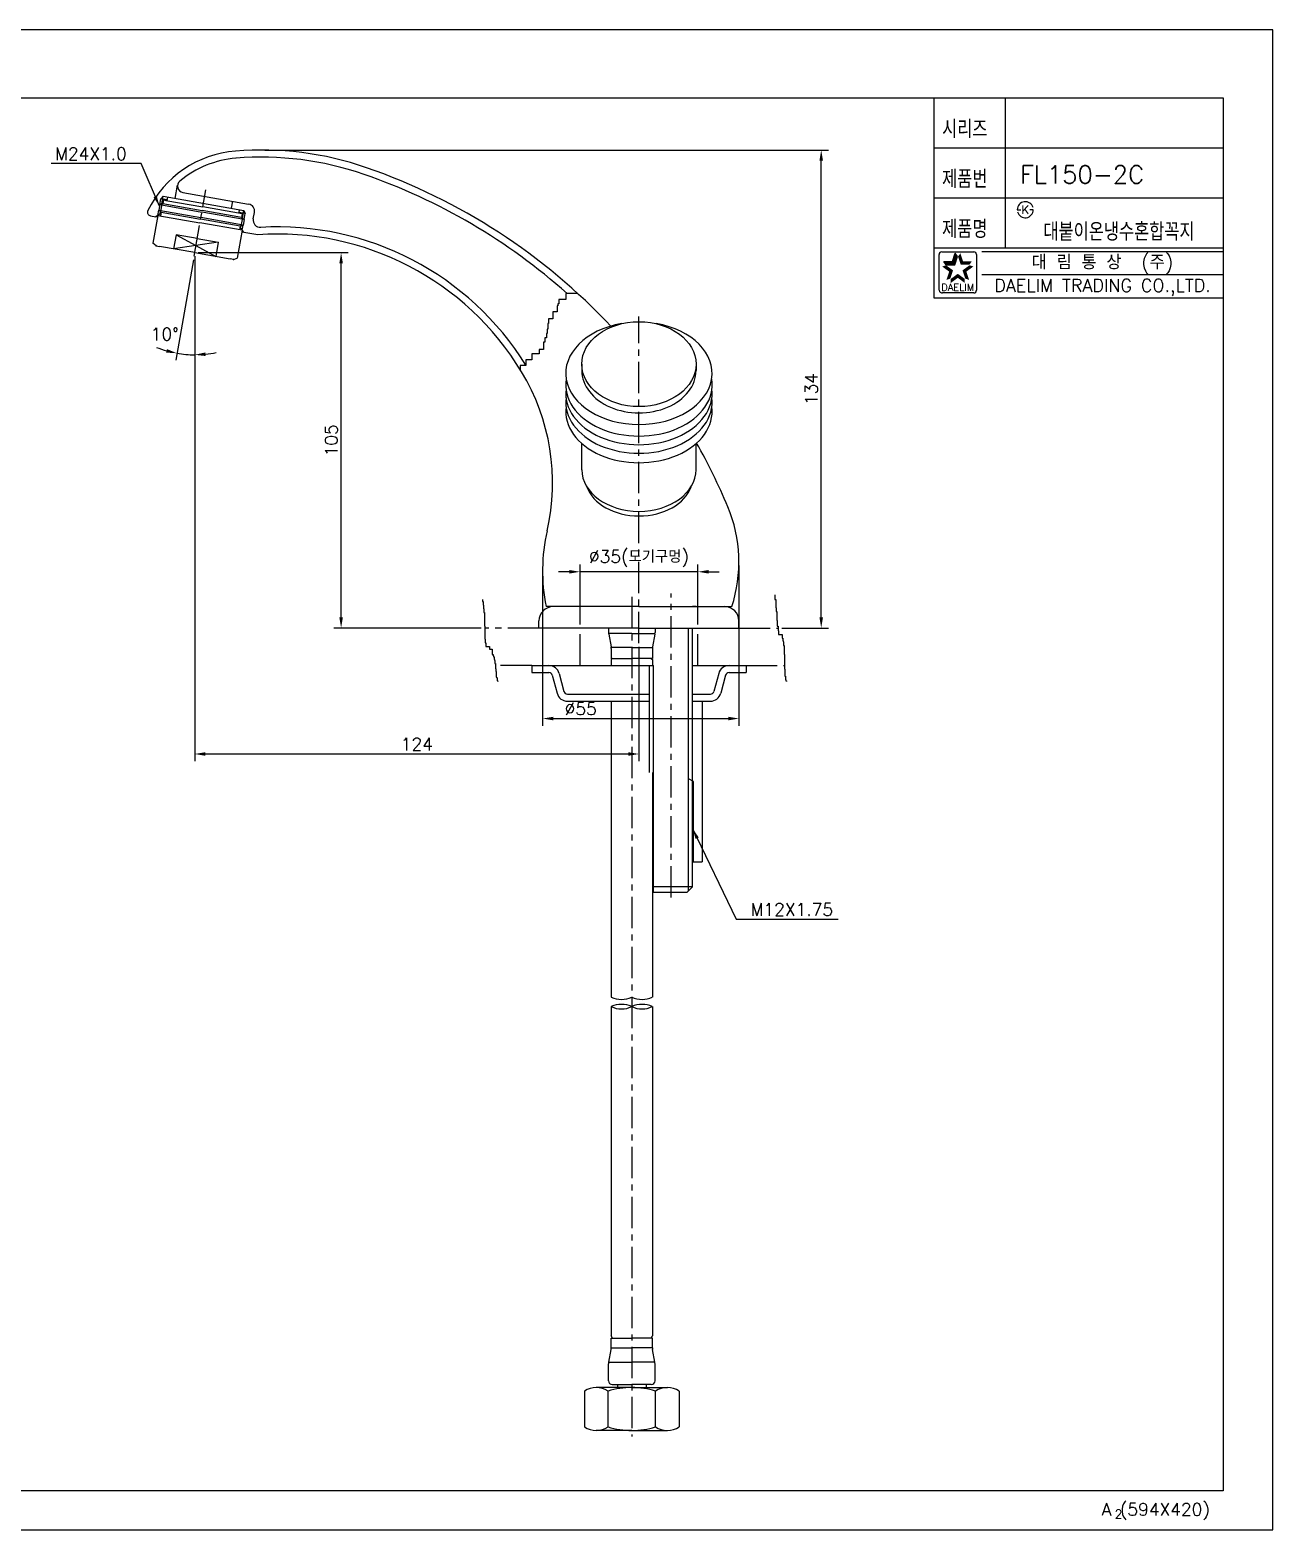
# Model space of a CAD drawing. Extents: x -4472 to -3878, y -1718 to -1298.
# Drawn here: x -4225.9 to -3877.8, y -1717.8 to -1297.8 of the extents above; entities that cross this region are included whole.
import ezdxf
from ezdxf.enums import TextEntityAlignment as Align

# ---------------------------------------------------------------- set-up
doc = ezdxf.new("R2010")
doc.units = 0
doc.header["$LTSCALE"] = 7
doc.linetypes.add('CENTER', pattern=[2, 1.25, -0.25, 0.25, -0.25])
doc.layers.get('0').update_dxf_attribs({"color": 2, "linetype": 'CONTINUOUS'})
for name, color, linetype in [('CL', 1, 'CENTER'), ('D', 2, 'CONTINUOUS'), ('DIM', 2, 'CONTINUOUS'), ('DWG', 7, 'CONTINUOUS'), ('TXT', 4, 'CONTINUOUS')]:
    doc.layers.add(name, color=color, linetype=linetype)
doc.styles.add('GHS', font='ROMANS.shx', dxfattribs={"bigfont": 'GHS.shx'})
doc.styles.add('ROMANS', font='romans', dxfattribs={"bigfont": 'GHS.shx'})
doc.dimstyles.get("Standard").update_dxf_attribs({"dimtxt": 0.18, "dimasz": 0.18, "dimexe": 0.18, "dimexo": 0.0625, "dimgap": 0.09, "dimtad": 0, "dimtih": 1, "dimtoh": 1, "dimdec": 4, "dimzin": 0, "dimdsep": 46, "dimtxsty": 'Standard', "dimcen": 0.09, "dimadec": 0, "dimazin": 0, "dimtfac": 1, "dimtdec": 4, "dimtofl": 0, "dimtmove": 0, "dimatfit": 3, "dimfxl": 0, "dimtolj": 1, "dimtzin": 0, "dimarcsym": 0})

# ---------------------------------------------------------------- blocks, each defined once
blk = doc.blocks.new('BORDER')
for p, q in [((1, 1), (0, 1)), ((1, 0), (1, 1)), ((0, 0), (1, 0))]:
    blk.add_line(p, q)

msp = doc.modelspace()

# ---------------------------------------------------------------- linework, layer by layer
at = {"color": 7}
for p, q in [((-3972.84, -1316.77), (-3972.84, -1372.77)), ((-3952.84, -1316.77), (-3952.84, -1358.77)), ((-3972.84, -1330.77), (-3891.84, -1330.77)), ((-3972.84, -1344.77), (-3891.84, -1344.77)), ((-3972.84, -1358.77), (-3891.84, -1358.77)), ((-3972.84, -1372.77), (-3891.84, -1372.77))]:
    msp.add_line(p, q, dxfattribs=at)
at = {"color": 2, "linetype": 'Continuous'}
for p, q in [((-3971.36, -1370.64), (-3971.36, -1360.64)), ((-3970.61, -1359.89), (-3961.61, -1359.89)), ((-3960.86, -1360.64), (-3960.86, -1370.64)), ((-3959.34, -1359.77), (-3891.84, -1359.77)), ((-3959.34, -1366.27), (-3891.84, -1366.27)), ((-3961.61, -1371.39), (-3970.36, -1371.39))]:
    msp.add_line(p, q, dxfattribs=at)
at = {"color": 2}
for p, q in [((-3967.6, -1362.59), (-3966.85, -1360.28)), ((-3966.19, -1361.2), (-3966.85, -1360.28)), ((-3969.36, -1363.51), (-3970.02, -1362.59)), ((-3970.02, -1362.59), (-3967.6, -1362.59)), ((-3969.36, -1363.51), (-3966.93, -1363.51)), ((-3966.93, -1363.51), (-3966.19, -1361.2))]:
    msp.add_line(p, q, dxfattribs=at)
at = {"color": 7, "linetype": 'Continuous'}
for p, q in [((-4064.03, -1688.9), (-4064.03, -1678.9)), ((-4050.75, -1688.9), (-4050.75, -1678.9))]:
    msp.add_line(p, q, dxfattribs=at)
at = {"color": 2, "linetype": 'Continuous'}
for centre, radius, start, end in [((-3970.61, -1360.64), 0.75, 90, 180), ((-3961.61, -1360.64), 0.75, 0, 90), ((-3970.49, -1370.51), 0.884, 188.1301, 278.1301), ((-3961.61, -1370.64), 0.75, 270, 0), ((-4060.27, -1562.42), 6.79, 244.9506, 295.0494), ((-4060.27, -1577.38), 6.79, 64.9506, 115.0494), ((-4054.52, -1562.42), 6.79, 244.9506, 295.0494), ((-4054.52, -1577.38), 6.79, 64.9506, 115.0494), ((-4060.27, -1565.08), 6.79, 244.9506, 295.0494), ((-4054.52, -1565.08), 6.79, 244.9506, 295.0494)]:
    msp.add_arc(centre, radius, start, end, dxfattribs=at)
at = {"color": 7, "linetype": 'Continuous'}
for centre, radius, start, end in [((-4067.35, -1683.91), 6.01, 56.4726, 123.5274), ((-4057.39, -1700.44), 22.54, 90, 107.1302), ((-4057.39, -1700.44), 22.54, 72.8698, 90), ((-4047.43, -1683.91), 6.01, 56.4726, 123.5274), ((-4067.35, -1683.89), 6.01, 236.4726, 303.5274), ((-4057.39, -1667.35), 22.54, 252.8698, 270), ((-4057.39, -1667.35), 22.54, 270, 287.1302), ((-4047.43, -1683.89), 6.01, 236.4726, 303.5274)]:
    msp.add_arc(centre, radius, start, end, dxfattribs=at)
at = {"color": 2}
for points in [[(-3967.6, -1362.59), (-3966.93, -1363.51), (-3966.85, -1360.28), (-3966.19, -1361.2)], [(-3965.37, -1360.28), (-3966.04, -1361.2), (-3964.62, -1362.59), (-3965.29, -1363.51)], [(-3968.52, -1365.42), (-3967.44, -1365.07), (-3970.48, -1364), (-3969.41, -1363.65)], [(-3970.02, -1362.59), (-3969.36, -1363.51), (-3967.6, -1362.59), (-3966.93, -1363.51)], [(-3964.62, -1362.59), (-3965.29, -1363.51), (-3962.2, -1362.59), (-3962.86, -1363.51)], [(-3961.74, -1364), (-3962.82, -1363.65), (-3963.7, -1365.42), (-3964.78, -1365.07)], [(-3969.27, -1367.73), (-3968.19, -1367.38), (-3968.52, -1365.42), (-3967.44, -1365.07)], [(-3966.11, -1367.17), (-3966.11, -1366.04), (-3968.07, -1368.6), (-3968.07, -1367.47)], [(-3964.15, -1368.6), (-3964.15, -1367.47), (-3966.11, -1367.17), (-3966.11, -1366.04)], [(-3963.7, -1365.42), (-3964.78, -1365.07), (-3962.95, -1367.73), (-3964.03, -1367.38)]]:
    msp.add_solid(points, dxfattribs=at)
at = {"layer": 'CL'}
for p, q in [((-4179.96, -1361.11), (-4176.68, -1342.53)), ((-4055.39, -1469.48), (-4055.39, -1377.99)), ((-4046.39, -1540.66), (-4046.39, -1455.58)), ((-4083.39, -1465.22), (-4098.55, -1465.22)), ((-4071.89, -1475.72), (-4071.89, -1465.22)), ((-4038.89, -1475.72), (-4038.89, -1465.22)), ((-4027.39, -1465.22), (-4016.42, -1465.22)), ((-4085.39, -1475.72), (-4095.59, -1475.72)), ((-4025.39, -1475.72), (-4014.63, -1475.72))]:
    msp.add_line(p, q, dxfattribs=at)
at = {"layer": 'D'}
for p, q in [((-4160.13, -1331.38), (-4002.35, -1331.38)), ((-4004.35, -1462.22), (-4004.35, -1334.38)), ((-4189.6, -1346.67), (-4189.31, -1345.02)), ((-4189, -1346.46), (-4189.39, -1348.63)), ((-4188.62, -1344.32), (-4189.31, -1345.02)), ((-4190.13, -1349.69), (-4189.87, -1348.23)), ((-4166.45, -1350.43), (-4166.83, -1352.61)), ((-4166.49, -1353.86), (-4166.24, -1352.39)), ((-4166.07, -1348.3), (-4165.67, -1349.18)), ((-4165.96, -1350.84), (-4165.67, -1349.18)), ((-4185, -1355.14), (-4179.44, -1358.15)), ((-4179.44, -1358.15), (-4185.69, -1359.08)), ((-4173.18, -1357.22), (-4179.44, -1358.15)), ((-4179.44, -1358.15), (-4173.88, -1361.16)), ((-4178.78, -1360.12), (-4136.79, -1360.12)), ((-4180.13, -1362.09), (-4185.1, -1390.26)), ((-4179.78, -1361.12), (-4179.78, -1502.49)), ((-4138.79, -1462.22), (-4138.79, -1363.12)), ((-4071.89, -1464.22), (-4071.89, -1447.47)), ((-4038.89, -1464.22), (-4038.89, -1447.47)), ((-4027.39, -1447.73), (-4027.39, -1492.57)), ((-4082.39, -1450.27), (-4082.39, -1492.57)), ((-4074.89, -1449.47), (-4077.89, -1449.47)), ((-4038.89, -1449.47), (-4071.89, -1449.47)), ((-4035.89, -1449.47), (-4032.89, -1449.47)), ((-4099.55, -1465.22), (-4140.79, -1465.22)), ((-4041.5, -1475.72), (-4041.5, -1465.22)), ((-4015.42, -1465.22), (-4002.35, -1465.22)), ((-4055.39, -1470.48), (-4055.39, -1502.49)), ((-4051.28, -1539.22), (-4051.28, -1475.72)), ((-4041.5, -1538.83), (-4041.5, -1475.72)), ((-4079.39, -1490.57), (-4030.39, -1490.57)), ((-4176.78, -1500.49), (-4058.39, -1500.49))]:
    msp.add_line(p, q, dxfattribs=at)
at = {"layer": 'D', "color": 7}
msp.add_line((-4188.62, -1344.32), (-4166.07, -1348.3), dxfattribs=at)
at = {"layer": 'D'}
for points in [[(-4072.53, -1371.56), (-4075.82, -1371.56), (-4075.82, -1373.19), (-4077.86, -1373.19), (-4077.86, -1374.41), (-4078.06, -1374.41), (-4078.06, -1375.02), (-4078.27, -1375.02), (-4078.27, -1376.65), (-4079.49, -1376.65), (-4079.49, -1378.69), (-4080.71, -1378.69), (-4080.71, -1379.91), (-4080.92, -1379.91), (-4080.92, -1381.54), (-4081.12, -1381.54), (-4081.12, -1382.76), (-4081.32, -1382.76), (-4081.32, -1383.98), (-4081.73, -1383.98), (-4081.73, -1385.2), (-4082.14, -1385.2), (-4082.14, -1387.24), (-4083.36, -1387.24), (-4083.36, -1388.46), (-4085.4, -1388.46), (-4085.4, -1390.09), (-4087.03, -1390.09), (-4087.03, -1391.72), (-4088.66, -1391.72), (-4088.66, -1392.8)], [(-4099.19, -1457.25), (-4099.19, -1457.77), (-4099.06, -1457.77), (-4099.06, -1458.8), (-4098.93, -1458.8), (-4098.93, -1459.82), (-4098.8, -1459.82), (-4098.8, -1460.85), (-4098.67, -1460.85), (-4098.67, -1464.7), (-4098.55, -1464.7), (-4098.55, -1468.3), (-4098.42, -1468.3), (-4098.42, -1469.33), (-4098.29, -1469.33), (-4098.29, -1470.35), (-4097.26, -1470.35), (-4097.26, -1471.13), (-4096.49, -1471.13), (-4096.49, -1472.67), (-4096.23, -1472.67), (-4096.23, -1473.05), (-4096.1, -1473.05), (-4096.1, -1473.31), (-4095.98, -1473.31), (-4095.98, -1474.08), (-4095.85, -1474.08), (-4095.85, -1474.34), (-4095.72, -1474.34), (-4095.72, -1475.11), (-4095.59, -1475.11), (-4095.59, -1476.65), (-4095.46, -1476.65), (-4095.46, -1477.42), (-4095.33, -1477.42), (-4095.33, -1478.96), (-4095.2, -1478.96), (-4095.2, -1479.22), (-4095.08, -1479.22), (-4095.08, -1479.99), (-4094.95, -1479.99), (-4094.95, -1480.24)], [(-4017.32, -1455.97), (-4017.32, -1457.25), (-4017.07, -1457.25), (-4017.07, -1459.57), (-4016.94, -1459.57), (-4016.94, -1460.59), (-4016.81, -1460.59), (-4016.81, -1463.16), (-4016.68, -1463.16), (-4016.68, -1464.7), (-4016.42, -1464.7), (-4016.42, -1465.99), (-4016.3, -1465.99), (-4016.3, -1467.02), (-4015.27, -1467.02), (-4015.27, -1468.04), (-4015.14, -1468.04), (-4015.14, -1468.81), (-4015.01, -1468.81), (-4015.01, -1469.07), (-4014.88, -1469.07), (-4014.88, -1470.1), (-4014.75, -1470.1), (-4014.75, -1472.67), (-4014.63, -1472.67), (-4014.63, -1476.78), (-4014.5, -1476.78), (-4014.5, -1478.7), (-4014.37, -1478.7), (-4014.37, -1479.73), (-4014.24, -1479.73), (-4014.24, -1479.99), (-4014.11, -1479.99), (-4014.11, -1480.24)]]:
    msp.add_lwpolyline(points, dxfattribs=at)
for start, end in [(247.9747, 253.9873), (260, 270), (276.0127, 282.0253)]:
    msp.add_arc((-4179.78, -1360.12), 28.6, start, end, dxfattribs=at)
for p in [(-4188.56, -1345.37), (-4190.62, -1358.21), (-4168.95, -1362.03)]:
    msp.add_point(p, dxfattribs=at)
for points in [[(-4004.85, -1334.38), (-4003.85, -1334.38), (-4004.35, -1331.38)], [(-4139.29, -1363.12), (-4138.29, -1363.12), (-4138.79, -1360.12)], [(-4187.56, -1387.12), (-4187.79, -1388.1), (-4184.75, -1388.29)], [(-4176.76, -1389.06), (-4176.81, -1388.06), (-4179.78, -1388.72)], [(-4074.89, -1448.97), (-4074.89, -1449.97), (-4071.89, -1449.47)], [(-4035.89, -1448.97), (-4035.89, -1449.97), (-4038.89, -1449.47)], [(-4139.29, -1462.22), (-4138.29, -1462.22), (-4138.79, -1465.22)], [(-4004.85, -1462.22), (-4003.85, -1462.22), (-4004.35, -1465.22)], [(-4079.39, -1490.07), (-4079.39, -1491.07), (-4082.39, -1490.57)], [(-4030.39, -1490.07), (-4030.39, -1491.07), (-4027.39, -1490.57)], [(-4176.78, -1499.99), (-4176.78, -1500.99), (-4179.78, -1500.49)], [(-4058.39, -1499.99), (-4058.39, -1500.99), (-4055.39, -1500.49)]]:
    msp.add_solid(points, dxfattribs=at)
at = {"layer": 'DIM'}
for p, q in [((-3949.46, -1348.09), (-3948.96, -1348.09)), ((-3948.96, -1348.09), (-3948.46, -1348.09)), ((-3945.46, -1348.09), (-3945.96, -1348.09)), ((-3944.96, -1348.09), (-3945.46, -1348.09))]:
    msp.add_line(p, q, dxfattribs=at)
for start, end in [(15, 180), (195, 0)]:
    msp.add_arc((-3947.21, -1348.09), 2.25, start, end, dxfattribs=at)
at = {"layer": 'DWG'}
for p, q in [((-4185.23, -1344.92), (-4184.57, -1341.18)), ((-4183.11, -1343.26), (-4164.69, -1346.51)), ((-4189.6, -1346.67), (-4189.87, -1348.23)), ((-4188.73, -1346.36), (-4189.6, -1346.67)), ((-4189.6, -1346.67), (-4177.78, -1348.76)), ((-4187.53, -1345.33), (-4189.31, -1345.02)), ((-4189, -1346.46), (-4188.62, -1344.32)), ((-4188.56, -1345.37), (-4188.73, -1346.36)), ((-4188.73, -1346.36), (-4177.7, -1348.3)), ((-4188.56, -1345.37), (-4187.87, -1345.5)), ((-4187.87, -1345.5), (-4177.53, -1347.32)), ((-4187.39, -1344.54), (-4187.57, -1345.55)), ((-4166.5, -1349.26), (-4177.53, -1347.32)), ((-4169.47, -1347.7), (-4169.12, -1345.73)), ((-4167.3, -1348.08), (-4167.48, -1349.09)), ((-4192.18, -1349.79), (-4190.65, -1350.06)), ((-4190.13, -1349.67), (-4191.5, -1357.47)), ((-4189.49, -1349.25), (-4190.65, -1350.06)), ((-4190.21, -1350.13), (-4190.65, -1350.06)), ((-4190.13, -1349.67), (-4178.31, -1351.75)), ((-4189.87, -1348.23), (-4178.05, -1350.31)), ((-4189.16, -1348.82), (-4189.87, -1348.23)), ((-4189.49, -1349.25), (-4189.39, -1348.63)), ((-4189.16, -1348.82), (-4189.34, -1349.81)), ((-4189.16, -1348.82), (-4178.13, -1350.77)), ((-4166.49, -1353.83), (-4178.31, -1351.75)), ((-4167.1, -1352.71), (-4178.13, -1350.77)), ((-4166.24, -1352.39), (-4178.05, -1350.31)), ((-4165.96, -1350.84), (-4177.78, -1348.76)), ((-4166.67, -1350.25), (-4177.7, -1348.3)), ((-4165.67, -1349.18), (-4167.44, -1348.87)), ((-4167.1, -1352.71), (-4166.24, -1352.39)), ((-4166.5, -1349.26), (-4166.67, -1350.25)), ((-4166.67, -1350.25), (-4165.96, -1350.84)), ((-4166.45, -1350.43), (-4166.07, -1348.3)), ((-4165.96, -1350.84), (-4166.24, -1352.39)), ((-4163.4, -1350.68), (-4163.07, -1348.83)), ((-4179.09, -1356.18), (-4185, -1355.14)), ((-4179.09, -1356.18), (-4173.18, -1357.22)), ((-4166.49, -1353.83), (-4167.87, -1361.64)), ((-4167.1, -1352.71), (-4167.28, -1353.69)), ((-4166.94, -1353.22), (-4166.83, -1352.61)), ((-4166.94, -1353.22), (-4166.13, -1354.38)), ((-4166.13, -1354.38), (-4166.57, -1354.3)), ((-4166.57, -1354.3), (-4162.14, -1355.08)), ((-4190.62, -1358.21), (-4191.5, -1357.47)), ((-4190.62, -1358.21), (-4189.68, -1358.38)), ((-4179.78, -1360.12), (-4189.68, -1358.38)), ((-4179.78, -1360.12), (-4169.89, -1361.87)), ((-4168.95, -1362.03), (-4169.89, -1361.87)), ((-4168.95, -1362.03), (-4167.87, -1361.64)), ((-4071.39, -1391.33), (-4071.39, -1393.09)), ((-4039.39, -1391.33), (-4039.39, -1393.09)), ((-4071.39, -1420.9), (-4071.39, -1413.56)), ((-4039.39, -1420.9), (-4039.39, -1413.56)), ((-4055.39, -1459.22), (-4081.39, -1459.22)), ((-4055.39, -1459.22), (-4029.39, -1459.22)), ((-4039.39, -1459.22), (-4040.39, -1459.22)), ((-4083.39, -1465.22), (-4083.39, -1463.22)), ((-4055.39, -1465.22), (-4083.39, -1465.22)), ((-4055.39, -1465.22), (-4027.39, -1465.22)), ((-4040.39, -1475.72), (-4040.39, -1465.22)), ((-4027.39, -1465.22), (-4027.39, -1463.22)), ((-4062.79, -1473.72), (-4063.14, -1474.08)), ((-4051.99, -1473.72), (-4051.64, -1474.08)), ((-4085.39, -1475.72), (-4051.28, -1475.72)), ((-4085.39, -1475.72), (-4085.39, -1477.72)), ((-4085.39, -1477.72), (-4080.62, -1477.72)), ((-4077.72, -1477.94), (-4076.38, -1482.98)), ((-4052.39, -1505.72), (-4052.39, -1475.72)), ((-4040.39, -1475.72), (-4025.39, -1475.72)), ((-4040.39, -1537.72), (-4040.39, -1475.72)), ((-4033.06, -1477.94), (-4034.41, -1482.98)), ((-4030.16, -1477.72), (-4025.39, -1477.72)), ((-4025.39, -1475.72), (-4025.39, -1477.72)), ((-4079.66, -1478.46), (-4078.31, -1483.5)), ((-4031.13, -1478.46), (-4032.47, -1483.5)), ((-4075.41, -1483.72), (-4052.39, -1483.72)), ((-4075.41, -1485.72), (-4052.39, -1485.72)), ((-4040.39, -1483.72), (-4035.37, -1483.72)), ((-4040.39, -1485.72), (-4035.37, -1485.72)), ((-4037.73, -1485.72), (-4037.73, -1530.72)), ((-4040.14, -1508.22), (-4041.5, -1507.43)), ((-4040.14, -1530.72), (-4040.14, -1508.22)), ((-4040.39, -1530.72), (-4037.73, -1530.72)), ((-4040.39, -1537.72), (-4051.64, -1537.72)), ((-4051.64, -1539.22), (-4041.89, -1539.22)), ((-4041.89, -1539.22), (-4040.39, -1537.72)), ((-4063.14, -1666.79), (-4057.39, -1666.79)), ((-4051.64, -1666.79), (-4057.39, -1666.79)), ((-4063.85, -1670.79), (-4057.39, -1670.79)), ((-4050.93, -1670.79), (-4057.39, -1670.79))]:
    msp.add_line(p, q, dxfattribs=at)
at = {"layer": 'DWG', "linetype": 'Continuous'}
for p, q in [((-4185, -1355.14), (-4185.69, -1359.08)), ((-4173.18, -1357.22), (-4173.88, -1361.16))]:
    msp.add_line(p, q, dxfattribs=at)
at = {"layer": 'DWG', "color": 2, "linetype": 'CENTER'}
msp.add_line((-4057.39, -1456.51), (-4057.39, -1691.59), dxfattribs=at)
at = {"layer": 'DWG', "color": 7, "linetype": 'CENTER'}
for p, q in [((-4063.89, -1465.22), (-4063.89, -1466.49)), ((-4050.89, -1465.22), (-4050.89, -1466.49)), ((-4063.14, -1470.95), (-4063.14, -1473.72)), ((-4051.64, -1470.95), (-4051.64, -1473.72)), ((-4063.14, -1666.79), (-4063.14, -1664.02)), ((-4051.64, -1666.79), (-4051.64, -1664.02)), ((-4063.89, -1676.02), (-4063.89, -1671.26)), ((-4050.89, -1676.02), (-4050.89, -1671.26))]:
    msp.add_line(p, q, dxfattribs=at)
at = {"layer": 'DWG', "color": 7, "linetype": 'Continuous'}
for p, q in [((-4057.39, -1466.72), (-4063.88, -1466.72)), ((-4063.85, -1466.95), (-4063.18, -1470.49)), ((-4057.39, -1466.72), (-4050.9, -1466.72)), ((-4050.93, -1466.95), (-4051.6, -1470.49)), ((-4057.39, -1470.72), (-4063.15, -1470.72)), ((-4063.14, -1473.72), (-4057.39, -1473.72)), ((-4063.14, -1474.08), (-4063.14, -1475.72)), ((-4057.39, -1470.72), (-4051.63, -1470.72)), ((-4051.64, -1473.72), (-4057.39, -1473.72)), ((-4051.64, -1474.08), (-4051.64, -1475.72)), ((-4063.14, -1485.72), (-4063.14, -1568.58)), ((-4051.64, -1505.72), (-4051.64, -1568.58)), ((-4063.14, -1571.23), (-4063.14, -1663.43)), ((-4051.64, -1571.23), (-4051.64, -1663.43)), ((-4063.85, -1670.79), (-4063.18, -1667.25)), ((-4062.79, -1664.02), (-4063.14, -1663.43)), ((-4063.14, -1664.02), (-4057.39, -1664.02)), ((-4051.64, -1664.02), (-4057.39, -1664.02)), ((-4051.99, -1664.02), (-4051.64, -1663.43)), ((-4050.93, -1670.79), (-4051.6, -1667.25)), ((-4070.67, -1678.9), (-4070.67, -1688.9)), ((-4057.39, -1677.9), (-4067.35, -1677.9)), ((-4062.79, -1677.02), (-4057.39, -1677.02)), ((-4061.39, -1677.02), (-4061.39, -1677.9)), ((-4061.39, -1677.02), (-4061.39, -1677.9)), ((-4051.99, -1677.02), (-4057.39, -1677.02)), ((-4057.39, -1677.9), (-4047.43, -1677.9)), ((-4053.39, -1677.02), (-4053.39, -1677.9)), ((-4053.39, -1677.02), (-4053.39, -1677.9)), ((-4044.11, -1678.9), (-4044.11, -1688.9)), ((-4057.39, -1689.9), (-4067.35, -1689.9)), ((-4057.39, -1689.9), (-4047.43, -1689.9))]:
    msp.add_line(p, q, dxfattribs=at)
at = {"layer": 'DWG'}
for centre, radius, start, end in [((-4161.13, -1421.38), 90, 70.9157, 94.6251), ((-4165.97, -1361.57), 30, 94.6251, 153.875), ((-4165.97, -1361.57), 28, 94.6251, 129.9615), ((-4161.13, -1421.38), 88, 70.9157, 94.6251), ((-4187.29, -1496.98), 168, 48.2939, 70.9157), ((-4187.29, -1496.98), 170, 43.0625, 70.9157), ((-4182.79, -1341.49), 1.8, 129.9615, 260), ((-4165.04, -1348.48), 2, 350, 80), ((-4192, -1348.8), 1, 153.875, 260), ((-4161.43, -1351.03), 2, 170, 273.2349), ((-4156.69, -1434.9), 80, 31.1797, 93.9096), ((-4156.69, -1434.9), 82, 31.846, 93.2349), ((-4139.58, -1424.54), 60, 347.0102, 31.1797), ((-4187.29, -1496.98), 170, 22.74, 29.4388), ((-4067.39, -1446.73), 40, 341.8051, 22.74), ((-4032.39, -1449.27), 50, 167.0102, 191.4783), ((-4079.39, -1463.22), 4, 90, 180), ((-4031.39, -1463.22), 4, 0, 90), ((-4080.62, -1478.72), 3, 15, 90), ((-4080.62, -1478.72), 1, 15, 90), ((-4030.16, -1478.72), 3, 90, 165), ((-4030.16, -1478.72), 1, 90, 165), ((-4075.41, -1482.72), 3, 195, 270), ((-4075.41, -1482.72), 1, 195, 270), ((-4035.37, -1482.72), 1, 270, 345), ((-4035.37, -1482.72), 3, 270, 345)]:
    msp.add_arc(centre, radius, start, end, dxfattribs=at)
at = {"layer": 'DWG', "color": 7, "linetype": 'Continuous'}
for centre, radius, start, end in [((-4061.39, -1466.49), 2.5, 180, 190.6197), ((-4053.39, -1466.49), 2.5, 349.3803, 0), ((-4065.64, -1470.95), 2.5, 0, 10.6197), ((-4049.14, -1470.95), 2.5, 169.3803, 180), ((-4065.64, -1666.79), 2.5, 349.3803, 0), ((-4049.14, -1666.79), 2.5, 180, 190.6197), ((-4061.39, -1671.26), 2.5, 169.3803, 180), ((-4053.39, -1671.26), 2.5, 0, 10.6197), ((-4062.89, -1676.02), 1, 180, 270), ((-4051.89, -1676.02), 1, 270, 0)]:
    msp.add_arc(centre, radius, start, end, dxfattribs=at)
at = {"layer": 'DWG'}
for centre, major_axis, ratio, start_param, end_param in [((-4055.39, -1393.91), (-20.5, 0), 0.698433, 4.949868, 10.758096), ((-4055.39, -1393.09), (-16, 0), 0.74293, 0, 3.141593), ((-4055.39, -1397.16), (-20.5, 0), 0.698433, 6.169351, 9.538612), ((-4055.39, -1399.57), (-20.5, 0), 0.698433, 6.19913, 9.508834), ((-4055.39, -1401.97), (-20.5, 0), 0.698433, 6.19913, 9.508834), ((-4055.39, -1404.61), (-20.5, 0), 0.698433, 6.190843, 9.51712), ((-4055.39, -1420.9), (16, 0), 0.728014, 3.141593, 6.283185), ((-4055.39, -1423.22), (15, 0), 0.707107, 3.376771, 6.048007)]:
    msp.add_ellipse(centre, major_axis=major_axis, ratio=ratio, start_param=start_param, end_param=end_param, dxfattribs=at)
msp.add_ellipse((-4055.39, -1391.33), major_axis=(-16, 0), ratio=0.74293, dxfattribs=at)
at = {"layer": 'TXT'}
for p, q in [((-4445.84, -1316.77), (-3891.84, -1316.77)), ((-3891.84, -1316.77), (-3891.84, -1706.77)), ((-3891.84, -1706.77), (-4445.84, -1706.77))]:
    msp.add_line(p, q, dxfattribs=at)

# ---------------------------------------------------------------- block references
at = {"xscale": 594, "yscale": 420, "zscale": 594}
msp.add_blockref('BORDER', (-4471.84, -1717.77), dxfattribs=at)

# ---------------------------------------------------------------- texts
at = {"color": 7, "style": 'GHS'}
msp.add_text('FL150-2C', height=5, dxfattribs=at).set_placement((-3931.29, -1338.25), align=Align.MIDDLE)
at = {"color": 7, "style": 'GHS', "width": 0.8}
msp.add_text('대붙이온냉수혼합꼭지', height=5, dxfattribs=at).set_placement((-3920.97, -1354.04), align=Align.MIDDLE)
at = {"color": 7, "linetype": 'Continuous'}
for s, height, style, p in [('대 림 통 상  (주)', 4, 'GHS', (-3925.58, -1363.08)), ('DAELIM TRADING CO.,LTD.', 3.6, 'ROMANS', (-3925.58, -1369.85))]:
    msp.add_text(s, height=height, dxfattribs=dict(at, style=style)).set_placement(p, align=Align.MIDDLE)
at = {"color": 2, "linetype": 'Continuous', "style": 'ROMANS'}
msp.add_text('DAELIM', height=2, dxfattribs=at).set_placement((-3966.11, -1370.84), align=Align.CENTER)
at = {"color": 7, "style": 'GHS'}
for s, height, p in [('A (594X420)', 3.5, (-3925.82, -1713.75)), ('2', 2.5, (-3922.17, -1714.58))]:
    msp.add_text(s, height=height, dxfattribs=at).set_placement(p)
at = {"layer": 'D', "style": 'GHS'}
msp.add_text('10%%D', height=3.5, dxfattribs=at).set_placement((-4188.2, -1382.92), align=Align.MIDDLE)
at = {"layer": 'D', "char_height": 3.5}
for s, insert, attachment_point, style in [('\\A1;M24X1.0', (-4198.81, -1332.44), 6, 'ROMANS'), ('∅35(도기구멍)', (-4055.39, -1445.8), 5, 'GHS'), ('\\A1;∅55', (-4071.7, -1487.82), 5, 'ROMANS'), ('\\A1;124', (-4117.59, -1497.74), 5, 'GHS'), ('M12X1.75', (-4024.14, -1544.03), 4, 'GHS')]:
    msp.add_mtext(s, dxfattribs=dict(at, insert=insert, attachment_point=attachment_point, style=style))
at = {"layer": 'D', "char_height": 3.5, "attachment_point": 5, "rotation": 90, "style": 'GHS'}
for s, insert in [('\\A1;134', (-4007.1, -1398.3)), ('\\A1;105', (-4141.54, -1412.67))]:
    msp.add_mtext(s, dxfattribs=dict(at, insert=insert))
at = {"layer": 'DIM', "style": 'GHS', "width": 0.8}
for s, p in [('시리즈', (-3970.5, -1328.04)), ('제품번', (-3970.5, -1342.04)), ('제품명', (-3970.5, -1356.04))]:
    msp.add_text(s, height=5, dxfattribs=at).set_placement(p)
at = {"layer": 'DIM', "style": 'GHS'}
msp.add_text('K', height=2.39, dxfattribs=at).set_placement((-3947.21, -1348.09), align=Align.MIDDLE)

# ---------------------------------------------------------------- leaders
at = {"layer": 'D', "annotation_type": 0, "has_hookline": 1}
for points, override, hookline_direction, text_width in [([(-4189.68, -1347.14), (-4194.81, -1335.19), (-4197.81, -1335.19)], {"dimtxt": 3.5, "dimasz": 3, "dimexe": 2, "dimexo": 1, "dimgap": 1, "dimtad": 1, "dimtih": 0, "dimtoh": 0, "dimtxsty": 'ROMANS', "dimcen": 1, "dimtix": 1, "dimtofl": 1}, 1, 21.17), ([(-4040.39, -1521.36), (-4028.14, -1546.78), (-4025.14, -1546.78)], {"dimtxt": 3.5, "dimasz": 3, "dimexe": 2, "dimexo": 1, "dimgap": 1, "dimtad": 1, "dimtih": 0, "dimtoh": 0, "dimtxsty": 'GHS', "dimcen": -0.5, "dimtix": 1, "dimtofl": 1}, 0, 24.5)]:
    msp.add_leader(points, dimstyle='Standard', override=override, dxfattribs=dict(at, hookline_direction=hookline_direction, text_width=text_width))

doc.saveas('drawing.dxf')
